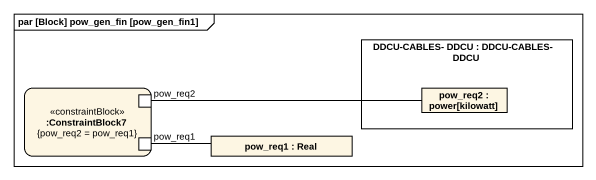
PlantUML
@startuml
mainframe par [Block] pow_gen_fin [pow_gen_fin1]
rectangle "DDCU-CABLES- DDCU : DDCU-CABLES- DDCU" as DDCU_CABLES_DDCU {
  rectangle "pow_req2 : power[kilowatt]" as pow_req2
}
rectangle ":ConstraintBlock7\n{pow_req2 = pow_req1}" as ConstraintBlock7 <<constraintBlock>> {
  port "pow_req2" as pow_req2_2
  port pow_req1
}
rectangle "pow_req1 : Real" as pow_req1_2
pow_req2_2 -right- pow_req2
pow_req1 -right- pow_req1_2
@enduml
